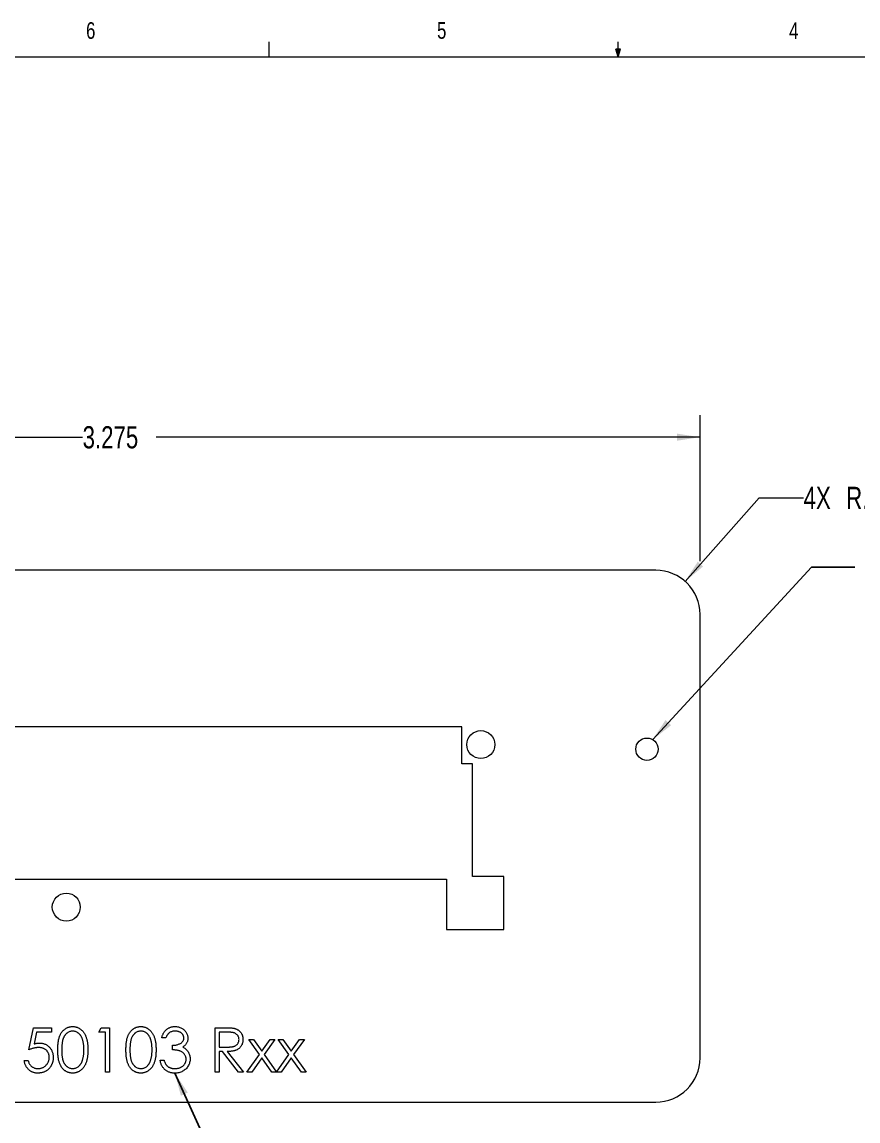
# Model space of a CAD drawing. Header units: inches. Extents: x 0.21 to 8.28, y 0.1 to 5.42.
# Drawn here: x 2.568 to 4.927, y 2.32 to 5.419 of the extents above; entities that cross this region are included whole.
import ezdxf

# ---------------------------------------------------------------- set-up
doc = ezdxf.new("R2010")
doc.units = ezdxf.units.IN
doc.header["$LTSCALE"] = 0.5
doc.header["$MEASUREMENT"] = 0
doc.styles.add('SLDTEXTSTYLE0', font='TXT', dxfattribs={"width": 0.75})
doc.dimstyles.new('SLDDIMSTYLE0', dxfattribs={"dimtxt": 0.0625, "dimasz": 0.065, "dimexe": 0, "dimexo": 0.0625, "dimgap": 0.015625, "dimtad": 0, "dimtih": 1, "dimtoh": 1, "dimdec": 3, "dimrnd": 1e-09, "dimzin": 12, "dimdsep": 46, "dimtxsty": 'SLDTEXTSTYLE0', "dimsah": 1, "dimcen": 0.09, "dimadec": 0, "dimazin": 3, "dimtfac": 1, "dimtdec": 3, "dimtofl": 0, "dimtmove": 0, "dimatfit": 3, "dimfxl": 1, "dimfrac": 2, "dimtolj": 1, "dimtzin": 12, "dimarcsym": 0})
doc.dimstyles.new('SLDDIMSTYLE2', dxfattribs={"dimtxt": 0.0625, "dimasz": 0.065, "dimexe": 0, "dimexo": 0.0625, "dimgap": 0.015625, "dimtad": 0, "dimtih": 1, "dimtoh": 1, "dimdec": 3, "dimrnd": 1e-09, "dimzin": 12, "dimdsep": 46, "dimtxsty": 'SLDTEXTSTYLE0', "dimsah": 1, "dimcen": 0, "dimadec": 0, "dimazin": 3, "dimtfac": 1, "dimtdec": 3, "dimtofl": 0, "dimtmove": 0, "dimatfit": 3, "dimfxl": 1, "dimfrac": 2, "dimtolj": 1, "dimtzin": 12, "dimarcsym": 0})
doc.dimstyles.new('SLDDIMSTYLE3', dxfattribs={"dimtxt": 0.18, "dimasz": 0.065, "dimexe": 0, "dimexo": 0.0625, "dimgap": 0, "dimtad": 0, "dimtih": 1, "dimtoh": 1, "dimdec": 0, "dimrnd": 1e-09, "dimzin": 0, "dimdsep": 46, "dimtxsty": 'Standard', "dimsah": 1, "dimcen": 0.09, "dimadec": 0, "dimazin": 0, "dimtfac": 0.065, "dimtdec": 0, "dimtofl": 0, "dimtmove": 0, "dimatfit": 3, "dimfxl": 1, "dimfrac": 2, "dimtolj": 1, "dimtzin": 0, "dimarcsym": 0})

# ---------------------------------------------------------------- blocks, each defined once
blk = doc.blocks.new('_D')
at = {"color": 7, "linetype": 'Continuous', "lineweight": 0}
for p, q in [((1.2059, 3.8984), (1.2059, 4.3109)), ((4.4809, 3.8984), (4.4809, 4.3109)), ((1.2059, 4.2484), (2.7395, 4.2484)), ((4.4809, 4.2484), (2.9473, 4.2484))]:
    blk.add_line(p, q, dxfattribs=at)
for points in [[(1.2059, 4.2484), (1.2709, 4.2384), (1.2709, 4.2584)], [(4.4809, 4.2484), (4.4159, 4.2584), (4.4159, 4.2384)]]:
    blk.add_solid(points, dxfattribs=at)
at = {"color": 7, "linetype": 'Continuous', "lineweight": 0, "insert": (2.7395, 4.2794), "char_height": 0.0625, "attachment_point": 1, "style": 'SLDTEXTSTYLE0'}
blk.add_mtext('3.275', dxfattribs=at)
blk = doc.blocks.new('_D_2')
at = {"color": 7, "linetype": 'Continuous', "lineweight": 0}
for p, q in [((4.4389, 3.8419), (4.648, 4.0775)), ((4.648, 4.0775), (4.773, 4.0775))]:
    blk.add_line(p, q, dxfattribs=at)
blk.add_solid([(4.4389, 3.8419), (4.4895, 3.8839), (4.4745, 3.8972)], dxfattribs=at)
at = {"color": 7, "linetype": 'Continuous', "lineweight": 0, "char_height": 0.0625, "attachment_point": 1, "style": 'SLDTEXTSTYLE0'}
for s, insert in [('4X', (4.773, 4.1085)), ('R.125', (4.8931, 4.1085))]:
    blk.add_mtext(s, dxfattribs=dict(at, insert=insert))

msp = doc.modelspace()

# ---------------------------------------------------------------- linework, layer by layer
at = {"color": 7, "linetype": 'Continuous', "lineweight": 0}
for p, q in [((3.2661, 5.321), (3.2661, 5.3634)), ((4.2505, 5.321), (4.2505, 5.3634)), ((4.2505, 5.321), (4.2439, 5.342)), ((4.2568, 5.342), (4.2439, 5.342)), ((4.247, 5.342), (4.2505, 5.321)), ((4.2505, 5.321), (4.2568, 5.342)), ((4.253, 5.342), (4.2505, 5.321)), ((0.3131, 5.321), (8.1881, 5.321)), ((4.3559, 3.8734), (1.3309, 3.8734)), ((4.4809, 2.4984), (4.4809, 3.7484)), ((3.8095, 3.4317), (1.5772, 3.4317)), ((3.8095, 3.327), (3.8095, 3.4317)), ((3.8391, 3.327), (3.8095, 3.327)), ((3.8391, 3.0101), (3.8391, 3.327)), ((3.9276, 3.0101), (3.8391, 3.0101)), ((3.9276, 2.8604), (3.9276, 3.0101)), ((1.6205, 3.0022), (3.7662, 3.0022)), ((3.7662, 3.0022), (3.7662, 2.8604)), ((3.7662, 2.8604), (3.9276, 2.8604)), ((2.5877, 2.521), (2.6005, 2.5835)), ((2.6005, 2.5835), (2.6518, 2.5835)), ((2.6518, 2.5835), (2.6518, 2.5707)), ((2.7848, 2.5707), (2.7921, 2.5835)), ((2.7921, 2.5835), (2.8152, 2.5835)), ((2.8152, 2.5835), (2.8152, 2.4585)), ((3.1133, 2.5835), (3.1383, 2.5835)), ((3.1133, 2.4585), (3.1133, 2.5835)), ((2.6092, 2.5707), (2.6025, 2.5378)), ((2.6518, 2.5707), (2.6092, 2.5707)), ((2.804, 2.5707), (2.7848, 2.5707)), ((2.804, 2.4585), (2.804, 2.5707)), ((2.9739, 2.5547), (2.9627, 2.5547)), ((3.148, 2.5707), (3.1245, 2.5707)), ((3.1245, 2.5707), (3.1245, 2.529)), ((3.2079, 2.5499), (3.2212, 2.5499)), ((3.2381, 2.5076), (3.2079, 2.5499)), ((3.2212, 2.5499), (3.2447, 2.5169)), ((3.2447, 2.5169), (3.2682, 2.5499)), ((3.2816, 2.5499), (3.2514, 2.5076)), ((3.2682, 2.5499), (3.2816, 2.5499)), ((3.2912, 2.5499), (3.3045, 2.5499)), ((3.3214, 2.5076), (3.2912, 2.5499)), ((3.3045, 2.5499), (3.328, 2.5169)), ((3.328, 2.5169), (3.3516, 2.5499)), ((3.3649, 2.5499), (3.3347, 2.5076)), ((3.3516, 2.5499), (3.3649, 2.5499)), ((2.9931, 2.521), (2.9931, 2.5339)), ((3.1245, 2.529), (3.1474, 2.5289)), ((3.1245, 2.5162), (3.1245, 2.4585)), ((3.1336, 2.5162), (3.1245, 2.5162)), ((3.1796, 2.4585), (3.1336, 2.5162)), ((3.1475, 2.5162), (3.1934, 2.4585)), ((2.5748, 2.4906), (2.5861, 2.4906)), ((2.9579, 2.4922), (2.9691, 2.4922)), ((3.203, 2.4585), (3.2381, 2.5076)), ((3.2447, 2.4982), (3.2164, 2.4585)), ((3.273, 2.4585), (3.2447, 2.4982)), ((3.2514, 2.5076), (3.2864, 2.4585)), ((3.2866, 2.4582), (3.3214, 2.5076)), ((3.328, 2.4982), (3.2997, 2.4585)), ((3.3564, 2.4585), (3.328, 2.4982)), ((3.3347, 2.5076), (3.3697, 2.4585)), ((2.8152, 2.4585), (2.804, 2.4585)), ((3.1245, 2.4585), (3.1133, 2.4585)), ((3.1934, 2.4585), (3.1796, 2.4585)), ((3.2164, 2.4585), (3.203, 2.4585)), ((3.2864, 2.4585), (3.273, 2.4585)), ((3.2997, 2.4585), (3.2866, 2.4582)), ((3.3697, 2.4585), (3.3564, 2.4585)), ((1.3309, 2.3734), (4.3559, 2.3734))]:
    msp.add_line(p, q, dxfattribs=at)
for centre, radius in [((3.8627, 3.3817), 0.0394), ((4.3312, 3.3687), 0.0315), ((2.6934, 2.9234), 0.0394)]:
    msp.add_circle(centre, radius, dxfattribs=at)
for centre, start, end in [((4.3559, 3.7484), 0, 90), ((4.3559, 2.4984), 270, 0)]:
    msp.add_arc(centre, 0.125, start, end, dxfattribs=at)
for points, knots in [([(2.6694, 2.521), (2.6694, 2.523), (2.6694, 2.5269), (2.6697, 2.5325), (2.6701, 2.5379), (2.6707, 2.5428), (2.6714, 2.5475), (2.6723, 2.5517), (2.6734, 2.5556), (2.6746, 2.5592), (2.676, 2.5625), (2.6775, 2.5656), (2.6792, 2.5685), (2.681, 2.5712), (2.683, 2.5736), (2.685, 2.5759), (2.6872, 2.5779), (2.6896, 2.5798), (2.692, 2.5814), (2.6946, 2.5828), (2.6971, 2.5841), (2.6998, 2.585), (2.7026, 2.5858), (2.7054, 2.5863), (2.7083, 2.5867), (2.7102, 2.5867), (2.7112, 2.5867)], [0, 0, 0, 0, 0.068595, 0.133246, 0.194313, 0.251279, 0.304513, 0.354235, 0.400481, 0.443411, 0.484015, 0.523252, 0.561042, 0.5979, 0.633518, 0.668314, 0.702496, 0.736685, 0.770293, 0.803437, 0.835913, 0.86846, 0.900847, 0.933467, 0.966258, 1, 1, 1, 1]), ([(2.7116, 2.5739), (2.7102, 2.5738), (2.7074, 2.5737), (2.7033, 2.5727), (2.6994, 2.5709), (2.6963, 2.5689), (2.6939, 2.5671), (2.6922, 2.5654), (2.6906, 2.5637), (2.6892, 2.5617), (2.6878, 2.5596), (2.6866, 2.5574), (2.6855, 2.555), (2.6844, 2.5524), (2.6835, 2.5495), (2.6828, 2.5464), (2.6821, 2.5429), (2.6816, 2.5392), (2.6811, 2.5351), (2.6808, 2.5307), (2.6806, 2.526), (2.6806, 2.5227), (2.6806, 2.521)], [0, 0, 0, 0, 0.060387, 0.120883, 0.182755, 0.247811, 0.281299, 0.315088, 0.349702, 0.384857, 0.420966, 0.458511, 0.497175, 0.537602, 0.580503, 0.627468, 0.678388, 0.733983, 0.793747, 0.857714, 0.926698, 1, 1, 1, 1]), ([(2.7112, 2.5867), (2.7122, 2.5867), (2.7142, 2.5867), (2.7171, 2.5864), (2.7199, 2.5858), (2.7227, 2.585), (2.7254, 2.584), (2.7281, 2.5828), (2.7307, 2.5814), (2.7331, 2.5797), (2.7355, 2.5779), (2.7378, 2.5758), (2.7399, 2.5735), (2.7419, 2.571), (2.7438, 2.5682), (2.7456, 2.5652), (2.7472, 2.562), (2.7487, 2.5586), (2.75, 2.5549), (2.7512, 2.551), (2.7522, 2.5467), (2.753, 2.5422), (2.7536, 2.5373), (2.754, 2.5321), (2.7543, 2.5266), (2.7543, 2.5229), (2.7543, 2.521)], [0, 0, 0, 0, 0.033788, 0.067194, 0.099862, 0.132567, 0.165151, 0.197913, 0.231319, 0.265083, 0.299255, 0.334399, 0.369943, 0.406284, 0.444064, 0.482998, 0.523354, 0.565537, 0.609613, 0.656391, 0.705885, 0.758325, 0.813832, 0.872795, 0.934722, 1, 1, 1, 1]), ([(2.7431, 2.521), (2.7431, 2.5225), (2.7431, 2.5255), (2.7429, 2.5298), (2.7425, 2.5339), (2.7421, 2.5378), (2.7415, 2.5414), (2.7408, 2.5449), (2.7399, 2.5482), (2.739, 2.5512), (2.7379, 2.5541), (2.7366, 2.5567), (2.7353, 2.5592), (2.7339, 2.5614), (2.7324, 2.5635), (2.7308, 2.5654), (2.7291, 2.567), (2.7267, 2.5689), (2.7236, 2.5709), (2.7197, 2.5727), (2.7157, 2.5737), (2.7129, 2.5738), (2.7116, 2.5739)], [0, 0, 0, 0, 0.065681, 0.128486, 0.188175, 0.245106, 0.299448, 0.350823, 0.399942, 0.446672, 0.491255, 0.533376, 0.573853, 0.612526, 0.649597, 0.685532, 0.720106, 0.753838, 0.818925, 0.880493, 0.940311, 1, 1, 1, 1]), ([(2.8617, 2.521), (2.8617, 2.523), (2.8617, 2.5269), (2.862, 2.5325), (2.8624, 2.5379), (2.863, 2.5428), (2.8637, 2.5475), (2.8646, 2.5517), (2.8657, 2.5556), (2.8669, 2.5592), (2.8683, 2.5625), (2.8698, 2.5656), (2.8715, 2.5685), (2.8733, 2.5712), (2.8753, 2.5736), (2.8773, 2.5759), (2.8795, 2.5779), (2.8819, 2.5798), (2.8843, 2.5814), (2.8869, 2.5828), (2.8895, 2.5841), (2.8921, 2.585), (2.8949, 2.5858), (2.8977, 2.5863), (2.9006, 2.5867), (2.9025, 2.5867), (2.9035, 2.5867)], [0, 0, 0, 0, 0.068595, 0.133246, 0.194313, 0.251279, 0.304513, 0.354235, 0.400481, 0.443411, 0.484015, 0.523252, 0.561042, 0.5979, 0.633518, 0.668314, 0.702496, 0.736685, 0.770293, 0.803437, 0.835913, 0.86846, 0.900847, 0.933467, 0.966258, 1, 1, 1, 1]), ([(2.9039, 2.5739), (2.9025, 2.5738), (2.8997, 2.5737), (2.8956, 2.5727), (2.8917, 2.5709), (2.8886, 2.5689), (2.8862, 2.5671), (2.8845, 2.5654), (2.883, 2.5637), (2.8815, 2.5617), (2.8801, 2.5596), (2.8789, 2.5574), (2.8778, 2.555), (2.8767, 2.5524), (2.8758, 2.5495), (2.8751, 2.5464), (2.8744, 2.5429), (2.8739, 2.5392), (2.8734, 2.5351), (2.8732, 2.5307), (2.8729, 2.526), (2.8729, 2.5227), (2.8729, 2.521)], [0, 0, 0, 0, 0.060387, 0.120883, 0.182755, 0.247811, 0.281299, 0.315088, 0.349702, 0.384857, 0.420966, 0.458511, 0.497175, 0.537602, 0.580503, 0.627468, 0.678388, 0.733983, 0.793747, 0.857714, 0.926698, 1, 1, 1, 1]), ([(2.9035, 2.5867), (2.9045, 2.5867), (2.9065, 2.5867), (2.9094, 2.5864), (2.9122, 2.5858), (2.915, 2.585), (2.9177, 2.584), (2.9204, 2.5828), (2.923, 2.5814), (2.9254, 2.5797), (2.9278, 2.5779), (2.9301, 2.5758), (2.9322, 2.5735), (2.9343, 2.571), (2.9361, 2.5682), (2.9379, 2.5652), (2.9395, 2.562), (2.941, 2.5586), (2.9423, 2.5549), (2.9435, 2.551), (2.9445, 2.5467), (2.9453, 2.5422), (2.9459, 2.5373), (2.9463, 2.5321), (2.9466, 2.5266), (2.9466, 2.5229), (2.9466, 2.521)], [0, 0, 0, 0, 0.033788, 0.067194, 0.099862, 0.132567, 0.165151, 0.197913, 0.231319, 0.265083, 0.299255, 0.334399, 0.369943, 0.406284, 0.444064, 0.482998, 0.523354, 0.565537, 0.609613, 0.656391, 0.705885, 0.758325, 0.813832, 0.872795, 0.934722, 1, 1, 1, 1]), ([(2.9354, 2.521), (2.9354, 2.5225), (2.9354, 2.5255), (2.9352, 2.5298), (2.9348, 2.5339), (2.9344, 2.5378), (2.9338, 2.5414), (2.9331, 2.5449), (2.9322, 2.5482), (2.9313, 2.5512), (2.9302, 2.5541), (2.929, 2.5567), (2.9277, 2.5592), (2.9263, 2.5614), (2.9248, 2.5635), (2.9231, 2.5654), (2.9214, 2.567), (2.919, 2.5689), (2.9159, 2.5709), (2.912, 2.5727), (2.908, 2.5737), (2.9052, 2.5738), (2.9039, 2.5739)], [0, 0, 0, 0, 0.065681, 0.128486, 0.188175, 0.245106, 0.299448, 0.350823, 0.399942, 0.446672, 0.491255, 0.533376, 0.573853, 0.612526, 0.649597, 0.685532, 0.720106, 0.753838, 0.818925, 0.880493, 0.940311, 1, 1, 1, 1]), ([(2.9627, 2.5547), (2.963, 2.5559), (2.9636, 2.5584), (2.9648, 2.5619), (2.9662, 2.5652), (2.9678, 2.5683), (2.9695, 2.5712), (2.9716, 2.5738), (2.9738, 2.5763), (2.9762, 2.5784), (2.9787, 2.5804), (2.9814, 2.5821), (2.9842, 2.5835), (2.9871, 2.5847), (2.9902, 2.5856), (2.9933, 2.5863), (2.9965, 2.5867), (2.9988, 2.5867), (2.9999, 2.5867)], [0, 0, 0, 0, 0.0726253, 0.1419766, 0.2089849, 0.2739569, 0.3368893, 0.398745, 0.4601159, 0.5208249, 0.5809945, 0.6401519, 0.6986225, 0.7572711, 0.8164267, 0.876254, 0.9371653, 1, 1, 1, 1]), ([(3, 2.5739), (2.9986, 2.5739), (2.9958, 2.5738), (2.9918, 2.5729), (2.9881, 2.5716), (2.9852, 2.5699), (2.9831, 2.5683), (2.9816, 2.567), (2.9802, 2.5654), (2.9788, 2.5636), (2.9774, 2.5617), (2.9762, 2.5595), (2.975, 2.5572), (2.9743, 2.5555), (2.9739, 2.5547)], [0, 0, 0, 0, 0.122712, 0.239685, 0.351816, 0.463766, 0.520818, 0.579448, 0.640604, 0.705298, 0.773634, 0.844669, 0.920057, 1, 1, 1, 1]), ([(2.9999, 2.5867), (3.0015, 2.5867), (3.0047, 2.5866), (3.0095, 2.5857), (3.014, 2.5843), (3.0184, 2.5823), (3.0224, 2.5799), (3.026, 2.5771), (3.0291, 2.5738), (3.0317, 2.5702), (3.0338, 2.5664), (3.0353, 2.5624), (3.0362, 2.5584), (3.0363, 2.5556), (3.0364, 2.5543)], [0, 0, 0, 0, 0.090254, 0.17854, 0.266093, 0.354631, 0.441886, 0.525747, 0.608114, 0.690197, 0.770821, 0.848326, 0.924012, 1, 1, 1, 1]), ([(3.0252, 2.5543), (3.0251, 2.555), (3.0251, 2.5563), (3.0247, 2.5582), (3.0242, 2.56), (3.0234, 2.5618), (3.0224, 2.5635), (3.0212, 2.5651), (3.0197, 2.5667), (3.018, 2.5681), (3.0162, 2.5695), (3.0143, 2.5707), (3.0122, 2.5717), (3.01, 2.5725), (3.0076, 2.5731), (3.0052, 2.5736), (3.0027, 2.5739), (3.0009, 2.5739), (3, 2.5739)], [0, 0, 0, 0, 0.055275, 0.109966, 0.163247, 0.218076, 0.273301, 0.330909, 0.390995, 0.454176, 0.518862, 0.583311, 0.648517, 0.715031, 0.782502, 0.852323, 0.924928, 1, 1, 1, 1]), ([(3.1383, 2.5835), (3.14, 2.5835), (3.1432, 2.5835), (3.1478, 2.5835), (3.152, 2.5833), (3.1557, 2.5831), (3.159, 2.5829), (3.162, 2.5826), (3.1644, 2.5823), (3.166, 2.582), (3.1666, 2.5818)], [0, 0, 0, 0, 0.176258, 0.338434, 0.484822, 0.617158, 0.734698, 0.837385, 0.926372, 1, 1, 1, 1]), ([(3.1666, 2.5818), (3.1676, 2.5816), (3.1694, 2.5812), (3.172, 2.5802), (3.1745, 2.5791), (3.1768, 2.5778), (3.179, 2.5763), (3.1811, 2.5747), (3.1831, 2.5729), (3.1848, 2.5708), (3.1865, 2.5687), (3.1879, 2.5664), (3.1891, 2.564), (3.1901, 2.5614), (3.1909, 2.5588), (3.1915, 2.556), (3.1918, 2.5531), (3.1918, 2.5511), (3.1918, 2.5501)], [0, 0, 0, 0, 0.064217, 0.127064, 0.188745, 0.249132, 0.309453, 0.369827, 0.43065, 0.492352, 0.554072, 0.61569, 0.676798, 0.738439, 0.801317, 0.865185, 0.931641, 1, 1, 1, 1]), ([(2.9931, 2.5339), (2.9947, 2.5339), (2.9977, 2.5339), (3.0021, 2.5346), (3.0063, 2.5354), (3.0103, 2.5367), (3.0139, 2.5383), (3.017, 2.54), (3.0196, 2.542), (3.0217, 2.5442), (3.0232, 2.5466), (3.0244, 2.5491), (3.025, 2.5517), (3.0251, 2.5534), (3.0252, 2.5543)], [0, 0, 0, 0, 0.110166, 0.215787, 0.318027, 0.417574, 0.51165, 0.596162, 0.672935, 0.74367, 0.810677, 0.874059, 0.936696, 1, 1, 1, 1]), ([(3.0364, 2.5543), (3.0363, 2.5529), (3.0363, 2.5504), (3.0356, 2.5466), (3.0344, 2.543), (3.0328, 2.5397), (3.0307, 2.5365), (3.0282, 2.5336), (3.0252, 2.5309), (3.0229, 2.5293), (3.0218, 2.5285)], [0, 0, 0, 0, 0.1280675, 0.2506083, 0.3706302, 0.4900722, 0.6103748, 0.7343131, 0.8632165, 1, 1, 1, 1]), ([(3.1474, 2.5289), (3.1485, 2.5289), (3.1506, 2.5289), (3.1535, 2.529), (3.1563, 2.5292), (3.1589, 2.5294), (3.1613, 2.5297), (3.1634, 2.5301), (3.1653, 2.5306), (3.1676, 2.5313), (3.1701, 2.5325), (3.1728, 2.5341), (3.1751, 2.5362), (3.1771, 2.5386), (3.1787, 2.5412), (3.1798, 2.5441), (3.1805, 2.5471), (3.1806, 2.5491), (3.1806, 2.5501)], [0, 0, 0, 0, 0.071668, 0.138913, 0.201185, 0.259124, 0.312255, 0.360682, 0.405086, 0.445102, 0.518778, 0.589462, 0.658462, 0.727283, 0.796322, 0.863175, 0.930949, 1, 1, 1, 1]), ([(3.1918, 2.5501), (3.1918, 2.5484), (3.1917, 2.5452), (3.1907, 2.5405), (3.1892, 2.5361), (3.187, 2.532), (3.1843, 2.5283), (3.181, 2.5251), (3.1771, 2.5224), (3.1735, 2.5205), (3.1704, 2.5193), (3.1677, 2.5185), (3.1649, 2.5178), (3.1618, 2.5172), (3.1586, 2.5168), (3.1551, 2.5165), (3.1514, 2.5163), (3.1488, 2.5162), (3.1475, 2.5162)], [0, 0, 0, 0, 0.07878, 0.153721, 0.226714, 0.299191, 0.37119, 0.443006, 0.516689, 0.593217, 0.633873, 0.676989, 0.7229, 0.771959, 0.824211, 0.879379, 0.937948, 1, 1, 1, 1]), ([(3.1806, 2.5501), (3.1806, 2.5511), (3.1805, 2.5531), (3.1798, 2.556), (3.1786, 2.5588), (3.177, 2.5614), (3.1751, 2.5637), (3.1728, 2.5657), (3.1703, 2.5674), (3.1679, 2.5684), (3.1658, 2.5691), (3.164, 2.5695), (3.1619, 2.5699), (3.1596, 2.5702), (3.157, 2.5704), (3.1542, 2.5706), (3.1512, 2.5707), (3.1491, 2.5707), (3.148, 2.5707)], [0, 0, 0, 0, 0.068814, 0.136365, 0.204019, 0.273064, 0.342913, 0.410965, 0.479169, 0.549308, 0.587652, 0.630647, 0.678879, 0.731934, 0.791111, 0.855283, 0.925086, 1, 1, 1, 1]), ([(2.6152, 2.5274), (2.6142, 2.5274), (2.6122, 2.5274), (2.6092, 2.5271), (2.6059, 2.5266), (2.6026, 2.5259), (2.5991, 2.5249), (2.5954, 2.5238), (2.5916, 2.5225), (2.589, 2.5215), (2.5877, 2.521)], [0, 0, 0, 0, 0.102203, 0.211023, 0.3251, 0.446502, 0.573788, 0.708901, 0.850358, 1, 1, 1, 1]), ([(2.6025, 2.5378), (2.6038, 2.5382), (2.6064, 2.5389), (2.6102, 2.5397), (2.6138, 2.5402), (2.6161, 2.5402), (2.6172, 2.5403)], [0, 0, 0, 0, 0.2750684, 0.5329015, 0.7739735, 1, 1, 1, 1]), ([(2.6454, 2.4998), (2.6453, 2.5009), (2.6453, 2.5028), (2.6449, 2.5057), (2.6443, 2.5084), (2.6433, 2.511), (2.6422, 2.5134), (2.6408, 2.5157), (2.6391, 2.5178), (2.6372, 2.5198), (2.635, 2.5216), (2.6327, 2.5232), (2.6302, 2.5245), (2.6276, 2.5256), (2.6247, 2.5264), (2.6217, 2.527), (2.6185, 2.5274), (2.6163, 2.5274), (2.6152, 2.5274)], [0, 0, 0, 0, 0.065351, 0.127916, 0.18836, 0.247216, 0.30563, 0.36377, 0.422661, 0.482687, 0.5433, 0.604118, 0.664965, 0.727413, 0.791468, 0.858055, 0.927037, 1, 1, 1, 1]), ([(2.6172, 2.5403), (2.6186, 2.5402), (2.6214, 2.5402), (2.6254, 2.5396), (2.6292, 2.5387), (2.6329, 2.5375), (2.6363, 2.5358), (2.6396, 2.5338), (2.6426, 2.5315), (2.6455, 2.5288), (2.6481, 2.5259), (2.6504, 2.5227), (2.6523, 2.5193), (2.6539, 2.5157), (2.6551, 2.5119), (2.6559, 2.5079), (2.6565, 2.5037), (2.6565, 2.5008), (2.6566, 2.4994)], [0, 0, 0, 0, 0.065808, 0.129394, 0.190894, 0.251281, 0.310815, 0.370371, 0.430768, 0.492881, 0.555104, 0.616067, 0.677256, 0.73826, 0.800762, 0.864778, 0.931045, 1, 1, 1, 1]), ([(2.7112, 2.4553), (2.7102, 2.4553), (2.7083, 2.4554), (2.7054, 2.4557), (2.7026, 2.4563), (2.6999, 2.457), (2.6972, 2.458), (2.6946, 2.4592), (2.6921, 2.4606), (2.6897, 2.4622), (2.6873, 2.464), (2.6851, 2.466), (2.6831, 2.4683), (2.6812, 2.4708), (2.6793, 2.4735), (2.6777, 2.4764), (2.6761, 2.4795), (2.6747, 2.4828), (2.6734, 2.4864), (2.6723, 2.4903), (2.6715, 2.4946), (2.6707, 2.4992), (2.6701, 2.5042), (2.6697, 2.5095), (2.6694, 2.5151), (2.6694, 2.519), (2.6694, 2.521)], [0, 0, 0, 0, 0.033787, 0.066622, 0.099285, 0.131361, 0.163585, 0.196104, 0.228902, 0.262158, 0.295991, 0.330218, 0.36506, 0.400951, 0.43762, 0.475708, 0.515381, 0.556414, 0.599765, 0.646424, 0.696431, 0.749782, 0.806573, 0.867436, 0.931887, 1, 1, 1, 1]), ([(2.6806, 2.521), (2.6806, 2.5194), (2.6806, 2.5161), (2.6808, 2.5114), (2.6811, 2.507), (2.6815, 2.5029), (2.6821, 2.4992), (2.6827, 2.4957), (2.6835, 2.4926), (2.6844, 2.4897), (2.6854, 2.4872), (2.6866, 2.4847), (2.6878, 2.4825), (2.6891, 2.4804), (2.6906, 2.4785), (2.6922, 2.4767), (2.6939, 2.4751), (2.6963, 2.4731), (2.6994, 2.4712), (2.7034, 2.4694), (2.7074, 2.4684), (2.7102, 2.4682), (2.7116, 2.4681)], [0, 0, 0, 0, 0.072951, 0.141584, 0.205926, 0.265301, 0.320597, 0.371817, 0.41879, 0.461699, 0.502134, 0.540804, 0.578181, 0.614297, 0.649678, 0.684299, 0.718359, 0.752081, 0.817652, 0.879722, 0.939966, 1, 1, 1, 1]), ([(2.7543, 2.521), (2.7543, 2.5191), (2.7543, 2.5153), (2.754, 2.5099), (2.7536, 2.5048), (2.753, 2.4999), (2.7522, 2.4954), (2.7512, 2.4911), (2.7501, 2.4872), (2.7488, 2.4835), (2.7473, 2.4801), (2.7457, 2.477), (2.7439, 2.474), (2.7421, 2.4712), (2.7401, 2.4687), (2.7379, 2.4664), (2.7356, 2.4643), (2.7332, 2.4624), (2.7307, 2.4607), (2.7281, 2.4593), (2.7255, 2.4581), (2.7227, 2.4571), (2.72, 2.4563), (2.7171, 2.4557), (2.7142, 2.4554), (2.7122, 2.4553), (2.7112, 2.4553)], [0, 0, 0, 0, 0.065063, 0.126773, 0.185516, 0.240765, 0.29298, 0.34225, 0.388919, 0.432776, 0.474628, 0.514775, 0.553606, 0.591426, 0.628028, 0.663804, 0.698984, 0.733591, 0.767628, 0.801208, 0.834264, 0.866981, 0.89972, 0.932702, 0.966176, 1, 1, 1, 1]), ([(2.7384, 2.4896), (2.7388, 2.4907), (2.7395, 2.493), (2.7405, 2.4965), (2.7413, 2.5002), (2.742, 2.504), (2.7425, 2.508), (2.7428, 2.5122), (2.7431, 2.5166), (2.7431, 2.5195), (2.7431, 2.521)], [0, 0, 0, 0, 0.110588, 0.224542, 0.342503, 0.464324, 0.590756, 0.722227, 0.858843, 1, 1, 1, 1]), ([(2.9035, 2.4553), (2.9025, 2.4553), (2.9006, 2.4554), (2.8977, 2.4557), (2.8949, 2.4563), (2.8922, 2.457), (2.8895, 2.458), (2.8869, 2.4592), (2.8844, 2.4606), (2.882, 2.4622), (2.8797, 2.464), (2.8774, 2.466), (2.8754, 2.4683), (2.8735, 2.4708), (2.8716, 2.4735), (2.87, 2.4764), (2.8684, 2.4795), (2.867, 2.4828), (2.8657, 2.4864), (2.8646, 2.4903), (2.8638, 2.4946), (2.863, 2.4992), (2.8624, 2.5042), (2.862, 2.5095), (2.8617, 2.5151), (2.8617, 2.519), (2.8617, 2.521)], [0, 0, 0, 0, 0.033787, 0.066622, 0.099285, 0.131361, 0.163585, 0.196104, 0.228902, 0.262158, 0.295991, 0.330218, 0.36506, 0.400951, 0.43762, 0.475708, 0.515381, 0.556414, 0.599765, 0.646424, 0.696431, 0.749782, 0.806573, 0.867436, 0.931887, 1, 1, 1, 1]), ([(2.8729, 2.521), (2.8729, 2.5194), (2.8729, 2.5161), (2.8732, 2.5114), (2.8734, 2.507), (2.8738, 2.5029), (2.8744, 2.4992), (2.875, 2.4957), (2.8758, 2.4926), (2.8767, 2.4897), (2.8777, 2.4872), (2.8789, 2.4847), (2.8801, 2.4825), (2.8814, 2.4804), (2.8829, 2.4785), (2.8845, 2.4767), (2.8862, 2.4751), (2.8886, 2.4731), (2.8917, 2.4712), (2.8957, 2.4694), (2.8997, 2.4684), (2.9025, 2.4682), (2.9039, 2.4681)], [0, 0, 0, 0, 0.072951, 0.141584, 0.205926, 0.265301, 0.320597, 0.371817, 0.41879, 0.461699, 0.502134, 0.540804, 0.578181, 0.614297, 0.649678, 0.684299, 0.718359, 0.752081, 0.817652, 0.879722, 0.939966, 1, 1, 1, 1]), ([(2.9466, 2.521), (2.9466, 2.5191), (2.9466, 2.5153), (2.9463, 2.5099), (2.9459, 2.5048), (2.9453, 2.4999), (2.9445, 2.4954), (2.9435, 2.4911), (2.9424, 2.4872), (2.9411, 2.4835), (2.9396, 2.4801), (2.938, 2.477), (2.9362, 2.474), (2.9344, 2.4712), (2.9324, 2.4687), (2.9302, 2.4664), (2.9279, 2.4643), (2.9255, 2.4624), (2.923, 2.4607), (2.9204, 2.4593), (2.9178, 2.4581), (2.9151, 2.4571), (2.9123, 2.4563), (2.9094, 2.4557), (2.9065, 2.4554), (2.9045, 2.4553), (2.9035, 2.4553)], [0, 0, 0, 0, 0.065063, 0.126773, 0.185516, 0.240765, 0.29298, 0.34225, 0.388919, 0.432776, 0.474628, 0.514775, 0.553606, 0.591426, 0.628028, 0.663804, 0.698984, 0.733591, 0.767628, 0.801208, 0.834264, 0.866981, 0.89972, 0.932702, 0.966176, 1, 1, 1, 1]), ([(2.9307, 2.4896), (2.9311, 2.4907), (2.9318, 2.493), (2.9328, 2.4965), (2.9336, 2.5002), (2.9343, 2.504), (2.9348, 2.508), (2.9352, 2.5122), (2.9354, 2.5166), (2.9354, 2.5195), (2.9354, 2.521)], [0, 0, 0, 0, 0.110588, 0.224542, 0.342503, 0.464324, 0.590756, 0.722227, 0.858843, 1, 1, 1, 1]), ([(3.0316, 2.4946), (3.0315, 2.4958), (3.0314, 2.4981), (3.0306, 2.5015), (3.0292, 2.5048), (3.0273, 2.5079), (3.025, 2.5108), (3.0222, 2.5134), (3.0191, 2.5155), (3.0162, 2.517), (3.0136, 2.518), (3.0114, 2.5186), (3.009, 2.5192), (3.0063, 2.5197), (3.0034, 2.5202), (3.0002, 2.5205), (2.9967, 2.5208), (2.9943, 2.521), (2.9931, 2.521)], [0, 0, 0, 0, 0.066909, 0.133485, 0.201035, 0.271234, 0.34288, 0.413836, 0.485977, 0.56023, 0.599884, 0.644055, 0.691892, 0.744688, 0.801492, 0.862858, 0.929328, 1, 1, 1, 1]), ([(3.0218, 2.5285), (3.0231, 2.5279), (3.0257, 2.5266), (3.0293, 2.5241), (3.0326, 2.5213), (3.0344, 2.519), (3.0353, 2.5179)], [0, 0, 0, 0, 0.25388, 0.503009, 0.750291, 1, 1, 1, 1]), ([(3.0353, 2.5179), (3.0359, 2.5171), (3.0371, 2.5154), (3.0386, 2.5128), (3.0399, 2.5101), (3.041, 2.5074), (3.0418, 2.5046), (3.0424, 2.5017), (3.0427, 2.4987), (3.0428, 2.4967), (3.0428, 2.4957)], [0, 0, 0, 0, 0.1281355, 0.2541727, 0.3781116, 0.5017123, 0.6239863, 0.7470956, 0.8728746, 1, 1, 1, 1]), ([(2.613, 2.4553), (2.6117, 2.4554), (2.6093, 2.4554), (2.6057, 2.4559), (2.6022, 2.4566), (2.5989, 2.4577), (2.5958, 2.4591), (2.5928, 2.4608), (2.5899, 2.4628), (2.5873, 2.4651), (2.5848, 2.4676), (2.5826, 2.4704), (2.5806, 2.4733), (2.5789, 2.4764), (2.5775, 2.4797), (2.5763, 2.4832), (2.5754, 2.4868), (2.575, 2.4893), (2.5748, 2.4906)], [0, 0, 0, 0, 0.065421, 0.128708, 0.190236, 0.250724, 0.310637, 0.370766, 0.431615, 0.493523, 0.555883, 0.617342, 0.678668, 0.740711, 0.802985, 0.866803, 0.932347, 1, 1, 1, 1]), ([(2.5861, 2.4906), (2.5863, 2.4894), (2.5869, 2.4871), (2.588, 2.4839), (2.5895, 2.481), (2.5912, 2.4785), (2.5932, 2.4762), (2.5955, 2.4742), (2.5981, 2.4725), (2.6009, 2.471), (2.604, 2.4697), (2.6071, 2.4688), (2.6104, 2.4682), (2.6125, 2.4682), (2.6136, 2.4681)], [0, 0, 0, 0, 0.094687, 0.181994, 0.264377, 0.34218, 0.418618, 0.496509, 0.577369, 0.661511, 0.746733, 0.831258, 0.915206, 1, 1, 1, 1]), ([(2.6566, 2.4994), (2.6566, 2.4984), (2.6565, 2.4963), (2.6563, 2.4933), (2.6558, 2.4904), (2.6552, 2.4875), (2.6544, 2.4847), (2.6534, 2.4819), (2.6522, 2.4793), (2.6509, 2.4767), (2.6494, 2.4742), (2.6478, 2.4718), (2.6461, 2.4696), (2.6442, 2.4675), (2.6422, 2.4656), (2.6401, 2.4639), (2.6378, 2.4622), (2.6354, 2.4608), (2.633, 2.4595), (2.6304, 2.4584), (2.6277, 2.4574), (2.625, 2.4567), (2.6221, 2.4561), (2.6191, 2.4557), (2.6161, 2.4554), (2.614, 2.4553), (2.613, 2.4553)], [0, 0, 0, 0, 0.0440145, 0.0874341, 0.1301184, 0.1725537, 0.2145548, 0.2562981, 0.2984382, 0.340849, 0.3827152, 0.423924, 0.4642462, 0.5040737, 0.5438619, 0.5835667, 0.6230943, 0.6632291, 0.7035513, 0.7439379, 0.7845413, 0.8257501, 0.8677574, 0.9107452, 0.9549144, 1, 1, 1, 1]), ([(2.6136, 2.4681), (2.6147, 2.4682), (2.6168, 2.4682), (2.6199, 2.4687), (2.6229, 2.4694), (2.6258, 2.4704), (2.6285, 2.4716), (2.6311, 2.4732), (2.6337, 2.4751), (2.636, 2.4772), (2.6382, 2.4795), (2.6401, 2.482), (2.6417, 2.4846), (2.6431, 2.4874), (2.6441, 2.4903), (2.6448, 2.4934), (2.6453, 2.4966), (2.6453, 2.4987), (2.6454, 2.4998)], [0, 0, 0, 0, 0.064207, 0.126425, 0.18768, 0.248216, 0.308305, 0.369661, 0.431699, 0.495947, 0.559758, 0.622295, 0.683911, 0.745092, 0.80674, 0.869087, 0.93329, 1, 1, 1, 1]), ([(2.7116, 2.4681), (2.7129, 2.4682), (2.7157, 2.4683), (2.7198, 2.4694), (2.7237, 2.4711), (2.7267, 2.473), (2.7291, 2.4749), (2.7308, 2.4765), (2.7323, 2.4783), (2.7338, 2.4802), (2.7351, 2.4823), (2.7363, 2.4846), (2.7374, 2.487), (2.7381, 2.4887), (2.7384, 2.4896)], [0, 0, 0, 0, 0.112813, 0.225394, 0.339595, 0.459675, 0.521735, 0.583926, 0.648174, 0.713881, 0.781004, 0.851451, 0.924051, 1, 1, 1, 1]), ([(2.9039, 2.4681), (2.9053, 2.4682), (2.908, 2.4683), (2.9121, 2.4694), (2.916, 2.4711), (2.9191, 2.473), (2.9214, 2.4749), (2.9231, 2.4765), (2.9246, 2.4783), (2.9261, 2.4802), (2.9274, 2.4823), (2.9286, 2.4846), (2.9297, 2.487), (2.9304, 2.4887), (2.9307, 2.4896)], [0, 0, 0, 0, 0.112813, 0.225394, 0.339595, 0.459675, 0.521735, 0.583926, 0.648174, 0.713881, 0.781004, 0.851451, 0.924051, 1, 1, 1, 1]), ([(2.9995, 2.4553), (2.9982, 2.4554), (2.9956, 2.4554), (2.9917, 2.4558), (2.988, 2.4566), (2.9845, 2.4576), (2.9812, 2.4589), (2.978, 2.4605), (2.975, 2.4624), (2.9721, 2.4647), (2.9695, 2.4671), (2.9671, 2.4699), (2.9649, 2.4729), (2.9631, 2.4763), (2.9614, 2.4798), (2.96, 2.4837), (2.9587, 2.4878), (2.9582, 2.4907), (2.9579, 2.4922)], [0, 0, 0, 0, 0.065541, 0.128963, 0.190377, 0.250092, 0.308548, 0.366398, 0.424542, 0.48317, 0.542243, 0.601739, 0.662506, 0.724856, 0.789128, 0.856346, 0.926295, 1, 1, 1, 1]), ([(2.9691, 2.4922), (2.9694, 2.4912), (2.9699, 2.4894), (2.9709, 2.4867), (2.972, 2.4842), (2.9732, 2.4819), (2.9744, 2.4798), (2.9758, 2.478), (2.9773, 2.4763), (2.9783, 2.4754), (2.9789, 2.4749)], [0, 0, 0, 0, 0.14977, 0.291316, 0.425966, 0.55216, 0.671527, 0.786122, 0.895325, 1, 1, 1, 1]), ([(3.0428, 2.4957), (3.0427, 2.4939), (3.0426, 2.4904), (3.0415, 2.4853), (3.0397, 2.4802), (3.0372, 2.4754), (3.0341, 2.4709), (3.0305, 2.4668), (3.0263, 2.4634), (3.0216, 2.4605), (3.0165, 2.4582), (3.0111, 2.4565), (3.0054, 2.4555), (3.0015, 2.4554), (2.9995, 2.4553)], [0, 0, 0, 0, 0.079648, 0.158922, 0.239619, 0.322609, 0.406035, 0.487602, 0.569685, 0.653036, 0.737436, 0.822478, 0.909748, 1, 1, 1, 1]), ([(2.9997, 2.4681), (3.0009, 2.4682), (3.0032, 2.4682), (3.0065, 2.4686), (3.0097, 2.4692), (3.0127, 2.4701), (3.0155, 2.4712), (3.0181, 2.4726), (3.0206, 2.4742), (3.0229, 2.476), (3.0249, 2.478), (3.0267, 2.4801), (3.0282, 2.4823), (3.0294, 2.4846), (3.0304, 2.487), (3.0311, 2.4895), (3.0315, 2.492), (3.0316, 2.4937), (3.0316, 2.4946)], [0, 0, 0, 0, 0.076072, 0.148752, 0.218403, 0.28576, 0.350598, 0.414964, 0.478069, 0.541761, 0.60435, 0.664075, 0.721464, 0.777587, 0.832644, 0.887844, 0.94346, 1, 1, 1, 1]), ([(2.9789, 2.4749), (2.9796, 2.4744), (2.981, 2.4733), (2.9832, 2.4719), (2.9856, 2.4707), (2.9882, 2.4698), (2.9909, 2.469), (2.9937, 2.4685), (2.9967, 2.4682), (2.9987, 2.4682), (2.9997, 2.4681)], [0, 0, 0, 0, 0.118271, 0.236178, 0.355663, 0.475904, 0.600127, 0.728608, 0.861313, 1, 1, 1, 1])]:
    msp.add_open_spline(points, degree=3, knots=knots, dxfattribs=at)

# ---------------------------------------------------------------- texts
at = {"color": 7, "linetype": 'Continuous', "lineweight": 0, "char_height": 0.0469, "attachment_point": 1, "style": 'SLDTEXTSTYLE0'}
for s, insert in [('6', (2.7493, 5.4184)), ('5', (3.7393, 5.4186)), ('4', (4.7321, 5.4178))]:
    msp.add_mtext(s, dxfattribs=dict(at, insert=insert))

# ---------------------------------------------------------------- dimensions: what is measured, and where the dimension line sits
at = {"color": 7, "linetype": 'Continuous', "lineweight": 0}
dim = msp.add_linear_dim(base=(1.2059, 4.2484), p1=(4.4809, 3.8734), p2=(1.2059, 3.8734), dimstyle='SLDDIMSTYLE0', dxfattribs=at)
dim.commit()
dim.dimension.update_dxf_attribs({"geometry": '_D', "text_midpoint": (2.8434, 4.2484), "dimtype": 160})
dim = msp.add_radius_dim(center=(4.3559, 3.7484), mpoint=(4.4389, 3.8419), text='4X <>', dimstyle='SLDDIMSTYLE2', dxfattribs=at)
dim.commit()
dim.dimension.update_dxf_attribs({"geometry": '_D_2', "text_midpoint": (4.9392, 4.0775), "dimtype": 164})

# ---------------------------------------------------------------- leaders
for points in [[(4.3474, 3.3957), (4.795, 3.8817), (4.918, 3.8817)], [(2.9995, 2.4553), (3.2753, 1.8491), (3.3984, 1.8491)]]:
    msp.add_leader(points, dimstyle='SLDDIMSTYLE3', dxfattribs=at)

doc.saveas('drawing.dxf')
